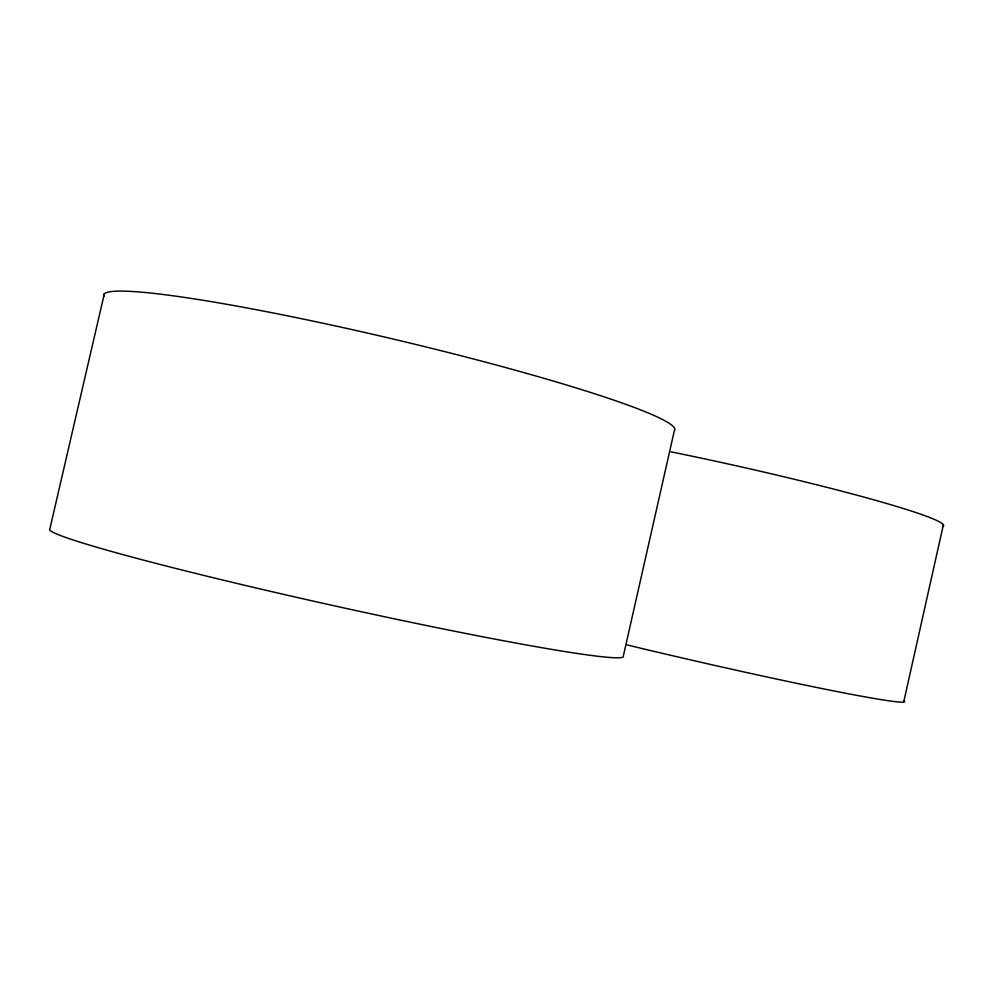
<?xml version="1.0" encoding="UTF-8"?>
<svg xmlns="http://www.w3.org/2000/svg" width="993" height="993" viewBox="0 0 993 993"><rect width="100%" height="100%" fill="white"/><g stroke="black" fill="none" stroke-linecap="round" stroke-linejoin="round"><path stroke-width="1.49" d="M903.791 701.641L943.35 524.9M104.315 293.854L49.65 529.865A294.015 13.046 12.5 0 0 347.165 608.647A294.015 13.046 12.5 0 0 623.331 656.038L674.297 430.9A293.431 23.646 13.3 0 0 392.694 338.936A293.431 23.646 13.3 0 0 103.88 296.373M903.791 700.661A222.097 7.497 13 0 1 627.253 644.978M670.97 451.827A221.762 13.604 12.5 0 1 942.767 526.551"/></g></svg>
